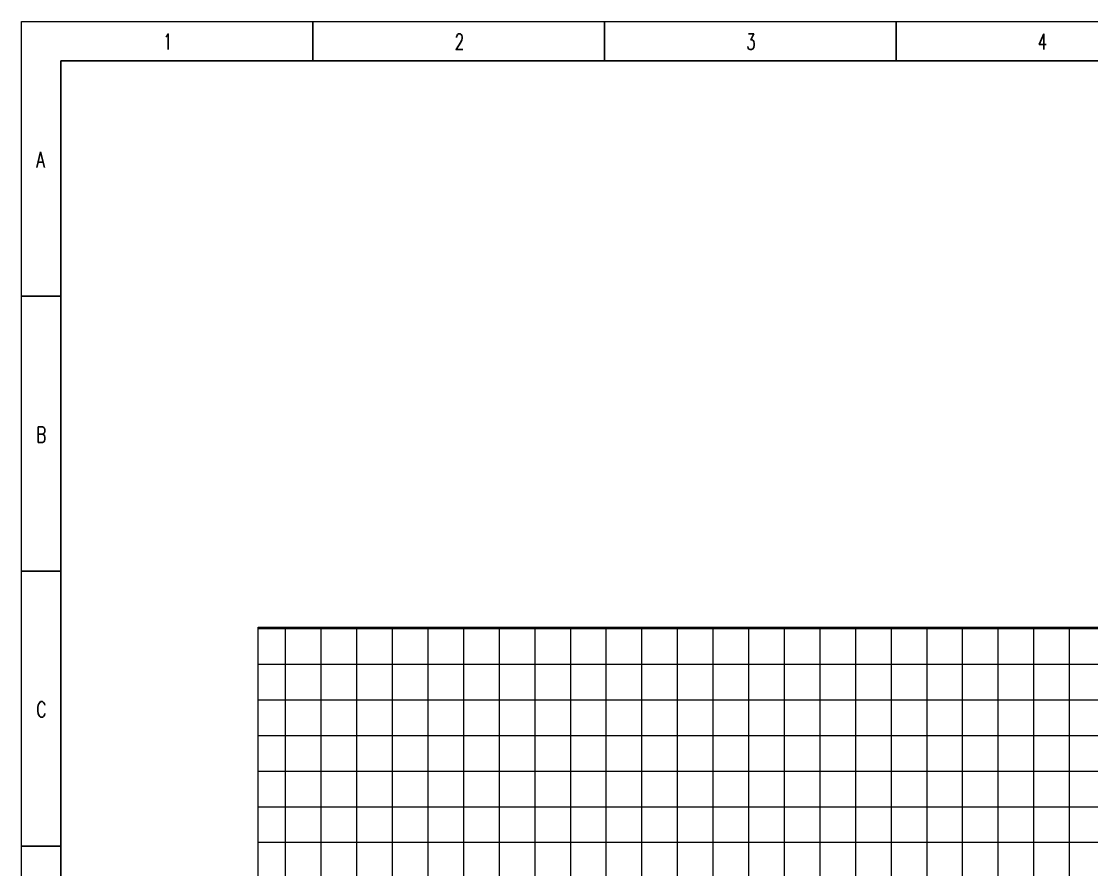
# Model space of a CAD drawing. Header units: inches. Extents: x 112 to 4169, y -2569 to 841.
# Drawn here: x 1571.8 to 1797, y -666.3 to -487.7 of the extents above; entities that cross this region are included whole.
import ezdxf

# ---------------------------------------------------------------- set-up
doc = ezdxf.new("R2010")
doc.units = ezdxf.units.IN
doc.header["$MEASUREMENT"] = 0
doc.layers.add('HACTH', color=8, linetype='Continuous', lineweight=9)
doc.layers.add('railing', color=232, linetype='Continuous', lineweight=15)
doc.styles.add('TEG BORDER', font='txt_qlt.shx', dxfattribs={"width": 0.7, "bigfont": 'hztxt.shx'})

# ---------------------------------------------------------------- blocks, each defined once
blk = doc.blocks.new('240 BORDER A2')
for p, q in [((37.125, 420), (37.125, 415)), ((74.25, 420), (74.25, 415)), ((111.3750000000005, 420), (111.3750000000005, 415)), ((0, 385), (5, 385)), ((0, 350), (5, 350)), ((0, 315), (5, 315))]:
    blk.add_line(p, q)
at = {"linetype": 'Continuous'}
for p, q in [((489, 414.9999999999999), (5.000000000000028, 414.9999999999999)), ((5.000000000000028, 414.9999999999999), (5.000000000000028, 5.000000000000011))]:
    blk.add_line(p, q, dxfattribs=at)
at = {"color": 5, "lineweight": 15}
blk.add_lwpolyline([(0, 420), (594, 420), (594, 0), (0, 0)], close=True, dxfattribs=at)
blk.add_lwpolyline([(5, 415), (589, 415), (589, 5), (5, 5)], close=True)
at = {"char_height": 2, "width": 2, "attachment_point": 1, "style": 'TEG BORDER'}
for s, insert in [('1', (18.0468936619518, 418.4066706350775)), ('2', (55.1718936619518, 418.4066706350775)), ('3', (92.29689366195225, 418.4066706350775)), ('4', (129.4218936619523, 418.4066706350775)), ('A', (1.909630935143468, 403.388922663537)), ('B', (1.909630935143468, 368.388922663537)), ('C', (1.909630935143468, 333.388922663537))]:
    blk.add_mtext(s, dxfattribs=dict(at, insert=insert))

msp = doc.modelspace()

# ---------------------------------------------------------------- hatches: boundary and pattern name
at = {"layer": 'HACTH', "ltscale": 10}
h = msp.add_hatch(dxfattribs=at)
h.set_pattern_fill('ANSI37', color=256, scale=60, angle=45, style=0)
h.set_pattern_definition([(90, (-137895.1299962992, -172410.5183149067), (-7.5, 1.332267629550188e-15), []), (180, (-137895.1299962992, -172410.5183149067), (-1.332267629550188e-15, -7.5), [])])
h.paths.add_polyline_path([(2290.578841825403, -670.2379126621145), (2290.578841825403, -682.2379126621145), (2290.578841825403, -689.2379126620563), (2308.578841825432, -689.2379126620563), (2308.578841825461, -759.2379126620563), (2290.578841825403, -759.2379126620563), (2290.578841825403, -785.2379126621145), (2308.578841825461, -785.2379126621436), (2308.578841825461, -855.2379126621145), (2290.578841825403, -855.2379126621436), (2290.578841825432, -874.2379126620854), (2345.589122052459, -874.2379126621145), (2345.589122052401, -615.227632435146), (2290.578841825403, -615.2276324351169), (1939.078841825374, -615.2276324351169), (1939.078841825374, -670.2379126621436), (1950.338841825355, -670.2379126621436), (1950.338841825355, -652.2379126620854), (2020.338841825355, -652.2379126620854), (2020.338841825355, -670.2379126621145), (2044.578841825404, -670.2379126621145), (2044.578841825404, -652.2379126620854), (2114.578841825403, -652.2379126620854), (2114.578841825403, -670.2379126620272), (2124.578841825403, -670.2379126620272), (2179.412175158746, -670.2379126620272), (2179.412175158746, -652.2379126620854), (2249.412175158746, -652.2379126620854), (2249.412175158746, -670.2379126620563), (2278.578841825403, -670.2379126620563)])
h.paths.add_polyline_path([(1806.578841825404, -670.2379126621145), (1806.578841825433, -615.2276324351169), (1621.578841825374, -615.2276324351169), (1621.578841825374, -670.2379126621145), (1681.578841825374, -670.2379126621145), (1693.578841825374, -670.2379126621145)])

# ---------------------------------------------------------------- linework, layer by layer
at = {"layer": 'railing', "ltscale": 20}
msp.add_lwpolyline([(1621.578841825374, -670.2379126621436), (1621.578841825374, -615.2276324351169), (1806.578841825404, -615.2276324351169)], dxfattribs=at)

# ---------------------------------------------------------------- block references
at = {"xscale": 1.652949273830399, "yscale": 1.652949273830399, "zscale": 1.652949273830399}
msp.add_blockref('240 BORDER A2', (1571.766106040926, -1181.966860946668), dxfattribs=at)

doc.saveas('drawing.dxf')
